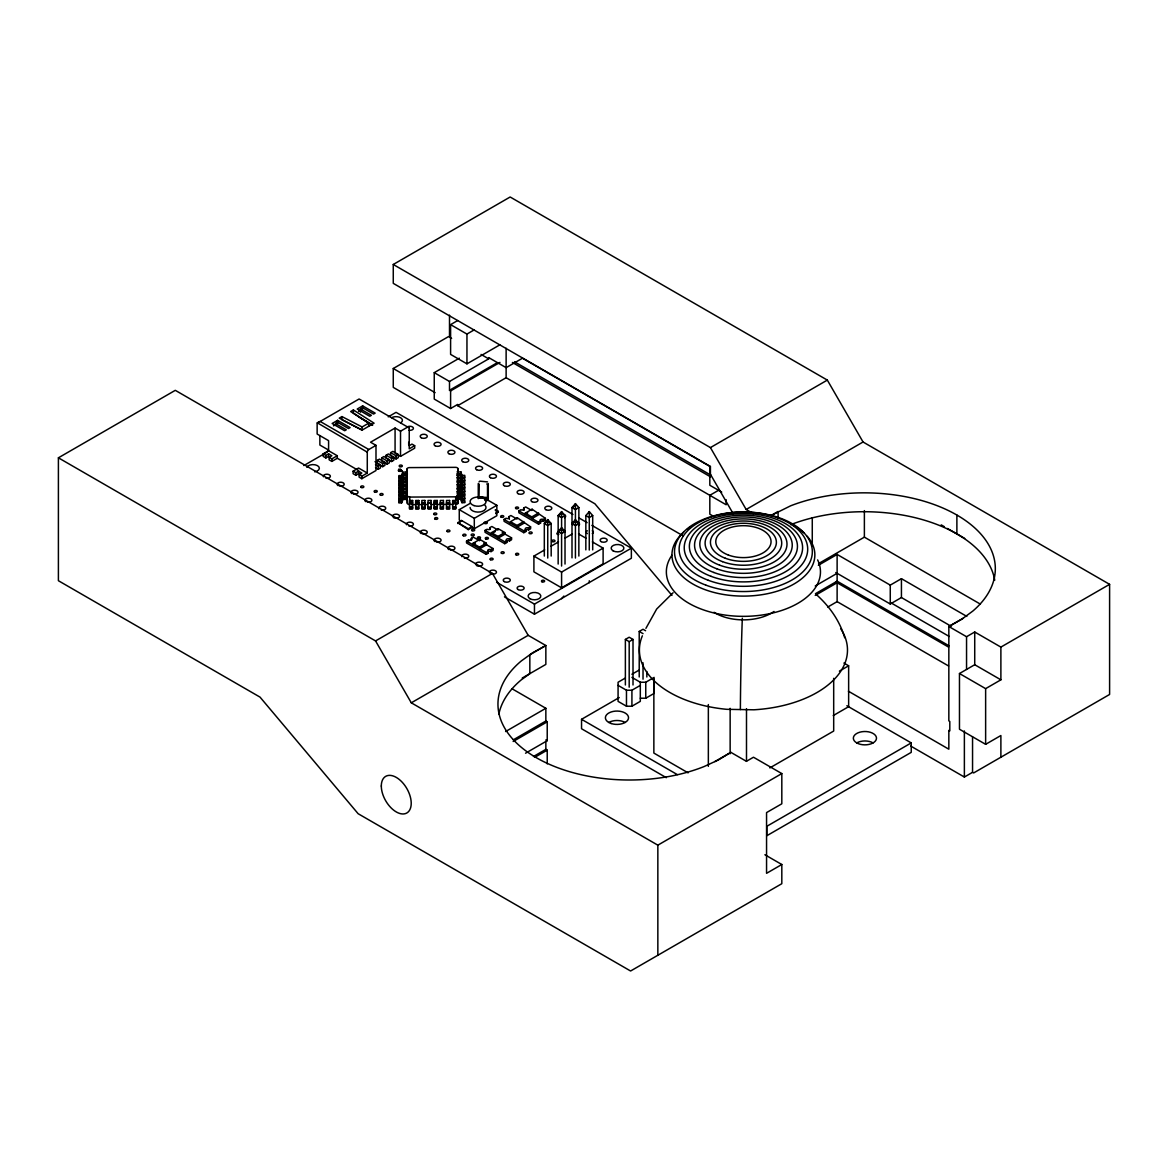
<?xml version="1.0" encoding="UTF-8"?>
<svg xmlns="http://www.w3.org/2000/svg" width="1168" height="1168" viewBox="0 0 1168 1168"><rect width="100%" height="100%" fill="white"/><g stroke="black" fill="none" stroke-linecap="round" stroke-linejoin="round"><path stroke-width="1.5" d="M472.952 543.354L479.493 547.12L479.756 548.726L486.574 544.799L486.297 543.193L479.756 539.412L472.952 543.354L472.675 544.638L475.405 543.062M479.756 539.412L479.493 540.711L473.347 537.163L471.303 538.331L471.303 540.229M491.451 532.666L497.991 536.448L498.254 538.054L505.072 534.112L504.795 532.506L498.254 528.739L491.451 532.666L491.173 533.951L495.261 531.601M498.254 528.739L497.991 530.024L491.845 526.476L489.801 527.659L489.801 529.542M510.197 522.972L510.474 521.687L517.293 517.745L530.593 526.885L530.593 528.768L528.549 529.951A1.927 1.11 0 0 0 525.834 529.951A1.927 1.11 0 0 0 525.834 531.528L523.79 532.696L504.065 521.308L504.065 519.424L506.109 518.242A1.927 1.11 0 0 0 508.825 518.242A1.927 1.11 0 0 0 508.825 516.665L510.869 515.497L517.015 519.045L517.293 517.745M540.215 521.76A1.927 1.11 0 0 1 543.354 521.41L545.398 520.227L545.398 518.329L532.082 509.204L525.279 513.132L525.001 514.431L527.732 512.854M532.082 509.204L531.82 510.489L525.673 506.941L523.629 508.124L523.629 510.007A1.927 1.11 0 0 1 524.052 510.372M398.828 477.362L401.135 477.362L402.683 472.12L406.537 472.12L406.537 474.529L403.135 474.529L401.135 480.909L398.828 480.909M401.135 477.362L403.135 472.748L403.135 474.529M401.135 480.909L403.135 476.31L401.135 484.472L398.828 484.472M401.135 484.472L403.135 479.858L401.135 488.034L398.828 488.034M401.135 488.034L403.135 483.421L401.135 491.597L398.828 491.597M401.135 491.597L403.135 486.983L401.135 495.159L398.828 495.159M401.135 495.159L403.135 490.545M398.828 498.707L401.135 498.707L403.135 492.327L406.537 492.327L406.537 489.918L402.683 489.918L402.683 491.699L406.537 491.699M401.135 498.707L402.683 493.48L406.537 493.48L406.537 495.889L403.135 495.889L401.135 502.269L398.828 502.269M401.135 502.269L402.683 497.028L406.537 497.028L406.537 499.437L403.135 499.437L401.602 502.897L398.828 502.897L398.828 500.488L401.135 500.488M479.026 481.902L479.8 481.143L487.509 481.902M645.919 628.34L656.679 609.024L673.089 592.76M479.26 484.107L479.026 496.999L486.735 497.451L487.509 496.999L487.509 484.428L486.735 483.975M551.179 556.056L551.179 523.571L547.748 519.599L544.317 523.571L544.317 556.056M565.02 564.056L565.02 515.584L561.589 511.613L558.158 515.584L558.158 564.056M578.861 556.056L578.861 507.584L575.43 503.627L571.999 507.584L571.999 557.866M558.158 531.557L561.589 527.6L565.02 531.557L561.589 533.542L558.158 531.557L560.45 530.243M571.999 523.571L575.43 519.599L578.861 523.571L575.43 525.556L571.999 523.571L574.291 522.242M585.84 549.88L585.84 515.584L589.271 511.613L592.702 515.584L592.702 549.88M561.589 598.702L563.881 596.06M498.867 714.071A131.429 75.876 0 0 1 521.22 679.893L529.834 673.659L529.834 654.781L545.85 645.524L528.184 635.334L492.443 573.43L175.288 390.331L58.4 457.812L58.4 580.715L260.026 697.121L358.123 813.702L630.589 971.002L781.815 883.694L781.815 864.51L766.558 873.314L766.558 812.592L781.815 803.788L781.815 773.581L753.477 757.229L746.396 761.317L730.861 752.353L718.32 759.988L704.056 766.573A131.429 75.876 0 0 1 536.448 757.769A131.429 75.876 0 0 1 521.22 661.015L532.608 652.781L545.85 645.524L545.85 664.402L522.213 678.053M733.387 514.051L710.421 474.281L710.421 466.47L393.266 283.357L393.266 264.479L510.153 196.998L827.324 380.096L863.05 442L1109.6 584.336L1109.6 694.464L973.63 772.953L972.55 772.325L964.374 777.041L910.733 746.075M499.86 344.837L466.952 363.847L450.6 354.4L450.6 324.631L457.681 320.543M671.965 595.388L594.906 503.788L393.266 387.382L393.266 368.504L448.512 336.603L451.622 338.399M450.6 324.631L466.952 334.077L474.033 329.975M409.238 427.941A2.161 1.241 -60 0 0 407.72 427.05L400.522 431.211L395.076 428.057L395.076 453.228L400.522 456.381L414.684 448.191L414.684 445.68L409.238 448.833L409.238 427.941L359.102 398.989L317.141 423.21L317.141 434.043L328.588 440.643L328.588 450.717L337.304 455.754L337.304 458.265L358.561 470.529M368.65 423.181L362.109 426.962L341.947 416.582L339.216 418.144L362.109 430.101L374.096 423.181L353.378 409.968L350.663 411.545L368.65 423.181L368.65 426.335M337.581 420.349L332.135 423.502L344.662 430.729L346.297 429.795L335.406 423.502L337.581 422.247L348.473 428.539L350.108 427.59L337.581 420.349L337.581 423.502M360.474 409.034L362.649 407.763L373.541 414.056L375.176 413.122L362.649 405.88L357.204 409.034L369.73 416.261L371.366 415.326L360.474 409.034L360.474 412.173M333.493 425.853L336.223 424.291M358.561 411.384L361.292 409.807M683.353 535.981L457.681 405.69L457.681 404.435L450.6 408.523L434.248 399.076L434.248 372.65L459.331 358.182M323.142 453.856L325.872 455.432L328.588 453.856L328.588 456.381L325.872 457.944L323.142 456.381L323.142 453.856L328.588 450.717M303.841 465.565L327.288 452.031M388.229 416.845L396.054 412.333L572.919 514.446M434.248 372.65L449.505 381.469L488.691 358.839L488.691 357.583L506.124 367.657L522.476 358.211L710.392 466.704M337.304 458.265L331.858 461.418L329.128 459.842L329.128 457.316L331.858 455.754L328.588 453.856M449.505 381.469L449.505 390.273L497.407 362.62M329.128 457.316L331.858 458.893L337.304 455.754M449.505 390.273L450.6 390.9L499.962 362.401M395.076 428.057L370.548 442.219L375.994 445.358L375.994 470.529L361.832 478.719L359.102 477.143L359.102 474.631L361.832 473.055L358.561 471.171L355.831 472.733L353.116 471.171L353.116 473.682L355.831 475.259L358.561 473.682L360.737 474.938M359.102 474.631L361.832 476.194L367.278 473.055L367.278 452.162A2.161 1.241 -60 0 1 368.811 449.519L375.994 445.358M457.681 405.69L506.124 377.717L726.175 504.766L726.175 499.729M353.116 471.171L358.561 468.018L367.278 473.055M377.235 460.382L379.469 459.097L384.914 462.236L384.914 465.39L382.681 466.674L377.235 463.535L377.235 460.382L382.681 463.535L384.914 462.236M381.702 457.812L383.922 456.527L389.382 459.666L389.382 462.82L387.148 464.105L381.702 460.951L381.702 457.812L387.148 460.951L389.382 459.666M386.155 458.382L386.155 455.228L388.389 453.943L393.835 457.097L393.835 460.236L391.601 461.521L387.513 459.17M390.608 455.812L390.608 452.658L392.842 451.374L398.288 454.513L398.288 457.666L396.069 458.951L391.981 456.586M409.238 445.68L411.968 444.103L414.684 445.68M375.497 464.528L378.228 466.105L380.461 464.82L380.461 467.959L378.228 469.244L375.497 467.682M386.155 455.228L391.601 458.382L393.835 457.097M390.608 452.658L396.069 455.812L398.288 454.513M478.807 498.371L481.815 496.648L496.838 505.321L496.838 515.73L474.296 528.739L472.047 527.44L468.295 529.6L457.768 522.665L461.535 520.49L461.535 521.366L459.272 520.067L459.272 509.657L469.799 503.583M457.768 523.527L460.28 522.081M459.272 509.657L474.296 518.329L496.838 505.321M457.768 522.665L468.295 528.739L472.047 526.564L472.047 527.44M495.845 512.84L498.342 511.394L495.845 513.701M488.297 553.194A1.927 1.11 0 0 1 488.297 551.617A1.927 1.11 0 0 1 491.027 551.617L493.071 550.435L493.071 548.551L491.027 549.734A1.927 1.11 0 0 0 488.297 549.734A1.927 1.11 0 0 0 488.297 551.296L488.297 553.194L486.253 554.362L466.528 542.974L466.528 541.091L468.572 539.908A1.927 1.11 0 0 0 471.303 539.908A1.927 1.11 0 0 0 471.303 538.331M506.386 541.295A1.927 1.11 0 0 1 509.525 540.93L511.569 539.747L511.569 537.864L509.525 539.047A1.927 1.11 0 0 0 506.795 539.047A1.927 1.11 0 0 0 506.795 540.623L506.795 542.507L504.751 543.689L485.027 532.301L485.027 530.403L487.071 529.235A1.927 1.11 0 0 0 489.801 529.235A1.927 1.11 0 0 0 489.801 527.659M545.398 518.329L543.354 519.512A1.927 1.11 0 0 0 540.623 519.512A1.927 1.11 0 0 0 540.623 521.089L540.623 522.972L538.579 524.155L518.855 512.767L518.855 510.883L520.899 509.701A1.927 1.11 0 0 0 523.629 509.701A1.927 1.11 0 0 0 523.629 508.124M479.493 547.12L486.297 543.193M497.991 536.448L504.795 532.506M510.474 521.687L517.015 525.454L523.833 521.527M525.279 513.132L531.82 516.913L538.623 512.986M524.096 523.133L517.293 527.06L517.015 525.454M538.901 514.592L532.082 518.519L531.82 516.913M466.528 541.091L486.253 552.479L488.297 551.296M485.027 530.403L504.751 541.806L506.795 540.623M504.065 519.424L523.79 530.812L525.834 529.63A1.927 1.11 0 0 1 525.834 528.053A1.927 1.11 0 0 1 528.549 528.053L530.593 526.885M518.855 510.883L538.579 522.271L540.623 521.089M547.748 521.585L544.317 523.571L547.748 525.556L551.179 523.571L548.902 522.242M561.589 513.599L558.158 515.584L561.589 517.555L565.02 515.584M575.43 505.613L571.999 507.584L575.43 509.569L578.861 507.584M58.4 457.812L375.556 640.925L492.443 573.43M393.266 264.479L710.421 447.592L827.324 380.096M592.702 515.584L589.271 517.555L585.84 515.584M592.351 541.894L603.111 548.113L603.111 563.837L561.589 587.811L533.907 571.838L533.907 556.099L544.668 549.894M550.829 546.332L558.523 541.894M564.67 538.346L572.364 533.907M533.907 556.099L561.589 572.086L603.111 548.113M718.743 490.18L709.823 495.32L709.823 514.197L714.422 516.855M496.561 582.233L534.462 604.119L631.362 548.186L631.362 558.246L534.462 614.193L504.459 596.863M375.556 640.925L411.297 702.815L528.184 635.334M710.421 447.592L746.162 509.482L863.05 442M625.376 684.974L625.376 639.436L629.187 637.232L633.012 639.436L633.012 684.974M639.217 676.987L639.217 631.45L643.028 629.245L645.583 630.72M625.376 639.436L629.187 641.641L633.012 639.436M505.613 731.533L545.85 708.29L545.85 721.036L513.351 739.811M818.564 563.589L864.378 537.149L980.39 604.133M513.161 741.49L547.223 721.824L547.223 740.702L525.542 753.214M818.359 565.283L837.12 554.45L837.12 581.197L949.029 645.802M625.07 678.199L618.076 682.243L618.076 701.369L626.471 706.217L631.917 706.217L640.312 701.369L640.312 682.243L631.917 677.396M631.917 674.243L638.911 670.213M666.344 777.698L581.547 728.744L581.547 719.313L619.215 697.559M618.076 685.382L626.471 690.23L631.917 690.23L640.312 685.382M640.312 682.243L645.758 682.243L654.153 677.396M815.235 585.971L837.12 573.327M533.469 756.514L545.85 749.36L547.223 750.148L547.223 763.872M815.439 593.709L837.12 581.197M534.827 757.287L547.223 750.148M815.235 595.403L837.12 582.759L837.12 601.637L948.577 665.979M640.312 698.216L645.758 698.216L654.153 693.383L654.153 679.177M827.747 607.053L837.12 601.637M835.762 553.661L890.264 585.124L901.433 578.671L966.827 616.427M835.762 572.539L890.264 604.002L901.433 597.549L951.248 626.325M839.398 671.118L848.64 665.789L848.64 706.684L833.237 715.575M714.845 761.594L730.861 752.353M963.104 618.266L948.839 626.501L948.839 720.89L949.803 721.444L949.803 730.876L948.839 730.321L948.839 749.199L848.391 691.208M778.092 518.315L778.092 511.453L770.968 515.57L790.692 505.788A131.269 75.789 0 0 1 956.884 515.044A131.269 75.789 0 0 1 972.915 610.981L961.804 619.215L948.839 626.501L966.549 636.721L974.725 632.005L1000.888 647.101L1109.6 584.336M769.843 767.902L833.689 731.051L833.689 678.331M411.297 702.815L657.847 845.165L781.815 773.581M1000.888 757.229L1000.888 735.519L985.631 744.323L959.468 729.226L959.468 673.527L974.725 664.723L1000.888 679.82L1000.888 647.101M959.468 673.527L985.631 688.638L1000.888 679.82M911.244 742.906L766.836 826.287L766.836 835.719L911.244 752.353L911.244 742.906L846.858 705.735M409.764 497.072L409.764 504.634A2.54 1.46 0 0 1 407.311 503.174L407.311 495.626A2.54 1.46 0 0 0 409.764 497.072L455.695 496.838A2.555 1.475 0 0 0 458.221 495.349L458.221 502.897A2.555 1.475 0 0 1 455.695 504.386M411.53 504.62L427.43 504.532M430.963 504.518L453.929 504.386M457.053 471.901L460.907 471.901L462.44 477.143L464.762 477.143M457.053 473.682L460.907 473.682L462.44 477.143M406.537 473.901L402.683 473.901L402.683 472.12M457.053 474.31L460.44 474.31L462.44 480.69L464.762 480.69M457.053 475.449L460.907 475.449L462.44 480.69M462.44 475.361L464.762 475.361L464.762 477.77L461.988 477.77M401.135 475.58L398.828 475.58L398.828 477.989L401.602 477.989M457.053 477.23L460.907 477.23M406.537 477.449L402.683 477.449L402.683 475.683L406.537 475.683L406.537 478.092L403.135 478.092M457.053 477.858L460.44 477.858L462.44 484.253L464.762 484.253M462.44 478.909L464.762 478.909L464.762 481.318L461.988 481.318M401.135 479.143L398.828 479.143L398.828 481.552L401.602 481.552L401.602 479.771M457.053 479.011L460.907 479.011L462.44 484.253M457.053 480.793L460.907 480.793M406.537 481.012L402.683 481.012L402.683 479.23L406.537 479.23L406.537 481.639L403.135 481.639M457.053 481.42L460.44 481.42L461.988 484.881L464.762 484.881L464.762 482.472L462.44 482.472M457.053 482.574L460.907 482.574L462.44 487.815L464.762 487.815M401.135 482.691L398.828 482.691L398.828 485.1L401.602 485.1L401.602 483.318M457.053 484.355L460.907 484.355L462.44 487.815M406.537 484.574L402.683 484.574L402.683 482.793L406.537 482.793L406.537 485.202L403.135 485.202M457.053 484.983L460.44 484.983L461.988 488.443L464.762 488.443L464.762 486.034L462.44 486.034M401.135 486.253L398.828 486.253L398.828 488.662L401.602 488.662L401.602 486.881M457.053 486.136L460.907 486.136L462.44 491.378L464.762 491.378M457.053 487.917L460.907 487.917L462.44 491.378M406.537 488.136L402.683 488.136L402.683 486.355L406.537 486.355L406.537 488.764L403.135 488.764M457.053 488.545L460.44 488.545L461.988 492.005L464.762 492.005L464.762 489.596L462.44 489.596M401.135 489.815L398.828 489.815L398.828 492.224L401.602 492.224L401.602 490.443M457.053 489.699L460.907 489.699L462.44 494.94L464.762 494.94M457.053 491.48L460.907 491.48L462.44 494.94M457.053 492.108L460.44 492.108L461.988 495.568L464.762 495.568L464.762 493.159L462.44 493.159M457.053 493.246L460.907 493.246L462.44 498.488L464.762 498.488M401.135 493.378L398.828 493.378L398.828 495.787L401.602 495.787L401.602 494.006M402.683 495.247L406.537 495.247M457.053 495.028L460.907 495.028L462.44 498.488M457.053 495.655L460.44 495.655L462.44 502.05L464.762 502.05M462.44 496.721L464.762 496.721L464.762 499.13L461.988 499.13L461.988 497.349M401.135 496.94L398.828 496.94L398.828 499.349L401.602 499.349L401.602 497.568M457.053 496.809L460.907 496.809L462.44 502.05M403.135 497.656L406.537 497.656M478.252 497.904L488.268 497.904M457.053 498.59L460.907 498.59M402.683 498.809L406.537 498.809M457.053 499.218L460.44 499.218L461.988 502.678L464.762 502.678L464.762 500.269L462.44 500.269M455.754 500.473L452.673 500.473L452.673 509.014L455.754 509.014L455.695 496.838M484.939 500.415L488.268 500.415L488.268 483.523M409.515 501.101L412.596 501.101M415.677 501.101L418.757 501.101M434.175 501.101L437.255 501.101M452.673 501.101L455.754 501.101M398.828 501.116L401.602 501.116L401.602 502.897M409.515 502.693L412.596 502.693M415.677 502.693L418.757 502.693M421.852 502.693L424.933 502.693M428.014 502.693L431.094 502.693M434.175 502.693L437.255 502.693M440.336 502.693L443.431 502.693M446.512 502.693L449.592 502.693M452.673 502.693L455.754 502.693M409.515 503.058L412.596 503.058M415.677 503.058L418.757 503.058M421.852 503.058L424.933 503.058M428.014 503.058L431.094 503.058M434.175 503.058L437.255 503.058M440.336 503.058L443.431 503.058M446.512 503.058L449.592 503.058M452.673 503.058L455.754 503.058M409.515 507.043L412.596 507.043M415.677 507.043L418.757 507.043M421.852 507.043L424.933 507.043M428.014 507.043L431.094 507.043M434.175 507.043L437.255 507.043M440.336 507.043L443.431 507.043M446.512 507.043L449.592 507.043M452.673 507.043L455.754 507.043M409.515 507.408L412.596 507.408M434.175 507.408L437.255 507.408M452.673 507.408L455.754 507.408M409.515 508.387L412.596 508.387M415.677 508.387L418.757 508.387M421.852 508.387L424.933 508.387M428.014 508.387L431.094 508.387M434.175 508.387L437.255 508.387M440.336 508.387L443.431 508.387M446.512 508.387L449.592 508.387M452.673 508.387L455.754 508.387M941.204 524.87L944.343 526.68M947.467 528.491L964.724 538.448M514.533 361.803L711.137 475.318M512.416 362.474L710.465 476.807M721.722 492.122L709.823 485.26L709.823 466.382M481.055 354.444L488.691 358.839M746.162 509.482L753.521 513.73M891.622 603.214L949.234 636.472M835.762 581.985L948.577 647.101M393.266 368.504L435.138 392.667M843.909 663.059L848.64 665.789M579.24 518.096L587.139 522.651M591.869 525.381L631.362 548.186M576.583 522.242L578.861 523.571M578.51 533.907L586.205 538.346M562.742 530.243L565.02 531.557M358.591 416.757L372.212 424.612M495.334 509.657L498.342 511.394M495.334 510.518L498.342 512.256M368.811 449.519L320.193 421.458L317.243 422.758L367.278 452.162M405.749 472.295L407.384 473.23M398.668 469.142L402.215 471.186L400.303 469.142L400.303 470.091M405.749 473.23L407.384 474.179M502.24 532.477L511.569 537.864M375.016 461.667L380.461 464.82M461.535 520.49L472.047 526.564M328.456 450.001L319.871 445.052L319.871 435.606M639.217 631.45L643.028 633.655M483.742 543.164L493.071 548.551M688.113 772.851L653.861 753.068L653.861 678.55M581.547 719.313L677.323 774.603M511.891 688.682L545.85 708.29M545.85 721.036L547.223 721.824M764.894 854.742L781.815 864.51M545.85 739.913L547.223 740.702M372.607 425.386L353.378 413.122L353.378 409.968M817.118 595.257C829.864 606.864 839.836 621.069 844.712 637.743M458.221 502.897L458.017 468.791A2.526 1.46 0 0 0 455.462 467.346L409.209 467.609A2.526 1.46 0 0 0 407.004 469.069L407.311 503.174M985.631 688.638L985.631 744.323M974.725 632.005L974.725 664.723M972.55 736.877L972.55 772.325M966.549 636.721L966.549 669.439M964.374 730.964L964.374 777.041M956.884 515.044L956.884 533.922M901.433 578.671L901.433 597.549M890.264 585.124L890.264 604.002M864.378 510.606L864.378 537.149M812.271 517.614L812.271 545.704M746.498 708.684L746.498 761.39M730.146 708.334L730.146 753.769M708.348 704.552L708.348 766.354M657.847 845.165L657.847 955.278M646.853 671.527L646.853 676.987M645.758 682.243L645.758 698.216M643.028 662.796L643.028 679.192M631.917 690.23L631.917 706.217M629.187 641.641L629.187 687.178M626.471 690.23L626.471 706.217M589.271 511.613L589.271 550.055M589.271 580.744L589.271 582.715M575.43 503.627L575.43 558.041M561.589 511.613L561.589 566.042M561.589 572.086L561.589 587.811M547.748 519.599L547.748 558.041M545.85 741.49L545.85 749.36M543.354 519.512L543.354 521.41M538.579 522.271L538.579 524.155M534.462 604.119L534.462 614.193M528.549 528.053L528.549 529.951M525.834 529.63L525.834 531.528M523.79 530.812L523.79 532.696M509.525 539.047L509.525 540.93M508.825 516.665L508.825 518.563A1.927 1.11 0 0 1 509.394 519.337M506.124 348.268L506.124 377.717M504.751 541.806L504.751 543.689M491.027 549.734L491.027 551.617M486.253 552.479L486.253 554.362M478.252 483.523L478.252 498.619M474.296 518.329L474.296 528.739M468.572 539.908L468.572 541.791M468.295 528.739L468.295 529.6M466.952 334.077L466.952 363.847M461.988 493.787L461.988 495.568M461.988 500.897L461.988 502.678M460.907 471.901L460.907 473.682M460.907 482.574L460.907 484.355M460.907 486.136L460.907 487.917M460.907 489.699L460.907 491.48M460.907 493.246L460.907 495.028M460.44 486.764L460.44 488.545M460.44 490.326L460.44 492.108M460.44 493.889L460.44 495.655M460.44 497.437L460.44 499.218M458.017 468.791L458.017 476.34M450.6 390.9L450.6 408.523M449.505 315.141L449.505 336.15M408.698 442.219L408.698 444.731M407.004 469.069L407.004 476.617A2.526 1.46 0 0 1 407.194 476.048M400.522 431.211L400.522 456.381M396.069 455.812L396.069 458.951M391.601 458.382L391.601 461.521M387.148 460.951L387.148 464.105M382.681 463.535L382.681 466.674M378.228 466.105L378.228 469.244M362.649 405.88L362.649 409.034M362.109 426.962L362.109 430.101L341.947 419.721L341.947 416.582M361.832 476.194L361.832 478.719M358.561 471.171L358.561 473.682M355.831 472.733L355.831 475.259M331.858 458.893L331.858 461.418M325.872 455.432L325.872 457.944M540.623 522.972A1.927 1.11 0 0 1 540.215 522.622M484.954 505.189A7.972 4.599 0 0 1 480.121 511.934A7.972 4.599 0 0 1 470.091 507.481M461.856 556.698A3.519 2.029 0 0 1 464.952 554.143A3.519 2.029 0 0 1 468.762 556.348A3.519 2.029 0 0 1 464.338 558.143M306.848 467.317A6.366 3.679 0 0 1 317.506 465.667A6.366 3.679 0 0 1 314.645 471.814M391.543 417.721A6.366 3.679 0 0 1 400.551 417.721A6.366 3.679 0 0 1 400.551 422.918M592.322 530.754A3.519 2.029 0 0 1 592.322 533.63M587.343 533.63A3.519 2.029 0 0 1 587.343 530.754M365.876 501.671A3.519 2.029 0 0 1 366.883 498.386A3.519 2.029 0 0 1 371.877 500.05A3.519 2.029 0 0 1 367.453 502.196M392.652 516.738A3.519 2.029 0 0 1 396.361 514.183A3.519 2.029 0 0 1 399.237 517.074A3.519 2.029 0 0 1 393.558 517.658M406.493 524.739A3.519 2.029 0 0 1 409.588 522.184A3.519 2.029 0 0 1 413.399 524.388A3.519 2.029 0 0 1 408.975 526.169M338.194 485.684A3.519 2.029 0 0 1 339.187 482.413A3.519 2.029 0 0 1 344.195 484.078A3.519 2.029 0 0 1 339.771 486.209M489.538 572.685A3.519 2.029 0 0 1 493.246 570.13A3.519 2.029 0 0 1 496.137 573.021A3.519 2.029 0 0 1 490.443 573.59M435.08 541.631A3.519 2.029 0 0 1 436.087 538.346A3.519 2.029 0 0 1 441.081 540.01A3.519 2.029 0 0 1 436.657 542.156M378.812 508.752A3.519 2.029 0 0 1 381.907 506.197A3.519 2.029 0 0 1 385.717 508.401A3.519 2.029 0 0 1 381.294 510.182M558.815 534.433A1.562 0.905 0 0 1 556.844 533.557A1.562 0.905 0 0 1 558.815 532.681M563.064 514.256A3.519 2.029 0 0 1 564.64 517.658M558.742 516.738A3.519 2.029 0 0 1 559.662 514.781M448.921 549.617A3.519 2.029 0 0 1 449.928 546.332A3.519 2.029 0 0 1 454.921 548.011A3.519 2.029 0 0 1 450.498 550.143M475.697 564.684A3.519 2.029 0 0 1 479.406 562.144A3.519 2.029 0 0 1 482.296 565.02A3.519 2.029 0 0 1 476.602 565.604M352.035 493.684A3.519 2.029 0 0 1 353.028 490.399A3.519 2.029 0 0 1 358.036 492.064A3.519 2.029 0 0 1 353.612 494.21M323.434 476.778A3.519 2.029 0 0 1 326.529 474.237A3.519 2.029 0 0 1 330.354 476.442A3.519 2.029 0 0 1 325.93 478.223M407.398 426.875A3.519 2.029 0 0 1 413.297 427.78A3.519 2.029 0 0 1 408.975 430.277M578.481 522.768A3.519 2.029 0 0 1 578.481 525.644M572.583 524.739A3.519 2.029 0 0 1 572.583 523.687M421.239 533.63A3.519 2.029 0 0 1 422.247 530.36A3.519 2.029 0 0 1 427.24 532.024A3.519 2.029 0 0 1 422.816 534.156M457.272 475.318A2.526 1.46 0 0 1 457.929 475.975M506.795 542.507A1.927 1.11 0 0 1 506.386 542.142M856.743 742.906A11.563 6.672 0 0 0 876.088 739.913A11.563 6.672 0 0 0 861.926 731.737A11.563 6.672 0 0 0 856.743 742.906A11.563 6.672 0 0 1 873.095 742.906M608.791 722.452A11.563 6.672 0 0 1 625.143 722.452M840.712 628.72A104.04 60.064 0 0 1 753.929 709.794L726.788 709.326A104.04 60.064 0 0 1 642.371 635.801M740.366 709.56A88.418 2.161 -89 0 1 742.322 618.281M807.161 536.243A71.452 41.245 0 0 1 739.461 596.045A71.452 41.245 0 0 1 683.601 532.287M687.222 529.381A71.452 41.245 0 0 1 691.31 526.637M793.802 525.615A71.452 41.245 0 0 1 803.701 532.725M817.644 559.925A77.073 44.501 0 0 1 739.154 616.281A77.073 44.501 0 0 1 671.907 555.267M773.99 611.477A39.435 22.776 0 0 1 714.028 612.28M790.692 524.666A131.269 75.789 0 0 1 994.727 580.233M412.596 500.473L409.515 500.473L409.515 509.014L412.596 509.014L412.596 500.473M418.757 500.473L415.677 500.473L415.677 509.014L418.757 509.014L418.757 500.473M424.933 500.473L421.852 500.473L421.852 509.014L424.933 509.014L424.933 500.473M431.094 500.473L428.014 500.473L428.014 509.014L431.094 509.014L431.094 500.473M437.255 500.473L434.175 500.473L434.175 509.014L437.255 509.014L437.255 500.473M443.431 500.473L440.336 500.473L440.336 509.014L443.431 509.014L443.431 500.473M449.592 500.473L446.512 500.473L446.512 509.014L449.592 509.014L449.592 500.473M381.308 786.02A21.155 12.22 60 0 0 403.748 813.935A21.155 12.22 60 0 0 403.748 784.02A21.155 12.22 60 0 0 381.308 786.02M474.077 505.613A7.972 4.599 0 0 0 486.034 501.627A7.972 4.599 0 0 0 474.077 497.641A7.972 4.599 0 0 0 474.077 505.613M501.525 553.296A1.562 0.905 0 0 0 504.138 552.887A1.562 0.905 0 0 0 502.225 551.778A1.562 0.905 0 0 0 501.525 553.296M504.284 581.591A3.519 2.029 0 0 0 510.182 580.671A3.519 2.029 0 0 0 505.875 578.189A3.519 2.029 0 0 0 504.284 581.591M374.592 492.005A1.562 0.905 0 0 0 377.206 491.597A1.562 0.905 0 0 0 375.293 490.487A1.562 0.905 0 0 0 374.592 492.005M541.937 581.752A1.562 0.905 0 0 0 544.565 581.343A1.562 0.905 0 0 0 542.638 580.233A1.562 0.905 0 0 0 541.937 581.752M613.01 550.785A6.366 3.679 0 0 0 623.668 549.135A6.366 3.679 0 0 0 615.872 544.624A6.366 3.679 0 0 0 613.01 550.785M472.047 530.681A1.562 0.905 0 0 0 474.661 530.272A1.562 0.905 0 0 0 472.748 529.162A1.562 0.905 0 0 0 472.047 530.681M462.762 461.71A3.519 2.029 0 0 0 468.66 460.805A3.519 2.029 0 0 0 464.338 458.309A3.519 2.029 0 0 0 462.762 461.71M529.965 598.731A6.366 3.679 0 0 0 540.609 597.082A6.366 3.679 0 0 0 532.812 592.585A6.366 3.679 0 0 0 529.965 598.731M477.858 538.346A1.562 0.905 0 0 0 480.471 537.952A1.562 0.905 0 0 0 478.559 536.842A1.562 0.905 0 0 0 477.858 538.346M501.101 517.088A1.562 0.905 0 0 0 503.729 516.694A1.562 0.905 0 0 0 501.817 515.584A1.562 0.905 0 0 0 501.101 517.088M518.139 589.577A3.519 2.029 0 0 0 524.023 588.657A3.519 2.029 0 0 0 519.716 586.175A3.519 2.029 0 0 0 518.139 589.577M380.403 495.042A1.562 0.905 0 0 0 383.031 494.633A1.562 0.905 0 0 0 381.104 493.524A1.562 0.905 0 0 0 380.403 495.042M518.139 493.684A3.519 2.029 0 0 0 524.023 492.765A3.519 2.029 0 0 0 519.716 490.283A3.519 2.029 0 0 0 518.139 493.684M398.741 471.098A1.562 0.905 0 0 0 401.369 470.704A1.562 0.905 0 0 0 399.441 469.594A1.562 0.905 0 0 0 398.741 471.098M399.646 466.587A1.562 0.905 0 0 0 402.274 466.193A1.562 0.905 0 0 0 400.347 465.083A1.562 0.905 0 0 0 399.646 466.587M485.742 538.915A1.562 0.905 0 0 0 488.355 538.506A1.562 0.905 0 0 0 486.443 537.397A1.562 0.905 0 0 0 485.742 538.915M531.98 501.671A3.519 2.029 0 0 0 537.864 500.765A3.519 2.029 0 0 0 533.557 498.269A3.519 2.029 0 0 0 531.98 501.671M504.284 485.684A3.519 2.029 0 0 0 510.182 484.778A3.519 2.029 0 0 0 505.875 482.282A3.519 2.029 0 0 0 504.284 485.684M529.484 533.469A1.562 0.905 0 0 0 532.097 533.075A1.562 0.905 0 0 0 530.184 531.966A1.562 0.905 0 0 0 529.484 533.469M435.08 445.738A3.519 2.029 0 0 0 440.978 444.818A3.519 2.029 0 0 0 436.657 442.336A3.519 2.029 0 0 0 435.08 445.738M490.443 477.697A3.519 2.029 0 0 0 496.342 476.778A3.519 2.029 0 0 0 492.035 474.296A3.519 2.029 0 0 0 490.443 477.697M490.443 559.691A1.562 0.905 0 0 0 493.071 559.282A1.562 0.905 0 0 0 491.144 558.173A1.562 0.905 0 0 0 490.443 559.691M448.921 453.724A3.519 2.029 0 0 0 454.819 452.804A3.519 2.029 0 0 0 450.498 450.322A3.519 2.029 0 0 0 448.921 453.724M361.175 487.45A1.562 0.905 0 0 0 363.788 487.041A1.562 0.905 0 0 0 361.876 485.932A1.562 0.905 0 0 0 361.175 487.45M434.116 514.533A1.562 0.905 0 0 0 436.73 514.139A1.562 0.905 0 0 0 434.817 513.029A1.562 0.905 0 0 0 434.116 514.533M463.316 535.718A1.562 0.905 0 0 0 465.944 535.309A1.562 0.905 0 0 0 464.017 534.199A1.562 0.905 0 0 0 463.316 535.718M601.184 541.631A3.519 2.029 0 0 0 607.068 540.711A3.519 2.029 0 0 0 602.761 538.229A3.519 2.029 0 0 0 601.184 541.631M484.632 523.41A1.562 0.905 0 0 0 487.246 523.001A1.562 0.905 0 0 0 485.333 521.892A1.562 0.905 0 0 0 484.632 523.41M552.318 541.543A1.562 0.905 0 0 0 554.946 541.134A1.562 0.905 0 0 0 553.019 540.039A1.562 0.905 0 0 0 552.318 541.543M447.256 531.557A1.562 0.905 0 0 0 449.884 531.148A1.562 0.905 0 0 0 447.957 530.038A1.562 0.905 0 0 0 447.256 531.557M516.052 554.815A1.562 0.905 0 0 0 518.68 554.406A1.562 0.905 0 0 0 516.752 553.296A1.562 0.905 0 0 0 516.052 554.815M471.624 535.557A1.562 0.905 0 0 0 474.237 535.148A1.562 0.905 0 0 0 472.325 534.039A1.562 0.905 0 0 0 471.624 535.557M435.08 519.088A1.562 0.905 0 0 0 437.693 518.694A1.562 0.905 0 0 0 435.781 517.585A1.562 0.905 0 0 0 435.08 519.088M421.239 437.737A3.519 2.029 0 0 0 427.138 436.832A3.519 2.029 0 0 0 422.816 434.335A3.519 2.029 0 0 0 421.239 437.737M476.602 469.711A3.519 2.029 0 0 0 482.501 468.791A3.519 2.029 0 0 0 478.179 466.309A3.519 2.029 0 0 0 476.602 469.711M545.821 509.657A3.519 2.029 0 0 0 551.705 508.752A3.519 2.029 0 0 0 547.398 506.255A3.519 2.029 0 0 0 545.821 509.657M515.92 508.547A1.562 0.905 0 0 0 518.534 508.138A1.562 0.905 0 0 0 516.621 507.029A1.562 0.905 0 0 0 515.92 508.547M611.185 723.518A11.563 6.672 0 0 0 628.53 717.736A11.563 6.672 0 0 0 611.185 711.954A11.563 6.672 0 0 0 611.185 723.518M719.561 565.137A43.596 25.17 0 0 0 786.925 545.456A43.596 25.17 0 0 0 723.737 521.614A43.596 25.17 0 0 0 719.561 565.137M722.452 561.633A38.31 22.119 0 0 0 781.655 544.346A38.31 22.119 0 0 0 726.116 523.381A38.31 22.119 0 0 0 722.452 561.633M708.231 580.262A64.284 37.113 0 0 0 807.599 551.238A64.284 37.113 0 0 0 714.393 516.081A64.284 37.113 0 0 0 708.231 580.262M711.02 576.32A59.188 34.179 0 0 0 802.504 549.602A59.188 34.179 0 0 0 716.685 517.22A59.188 34.179 0 0 0 711.02 576.32M705.706 585.066A68.927 39.8 0 0 0 812.227 553.953A68.927 39.8 0 0 0 712.29 516.256A68.927 39.8 0 0 0 705.706 585.066M725.357 558.26A32.996 19.053 0 0 0 776.34 543.368A32.996 19.053 0 0 0 728.511 525.323A32.996 19.053 0 0 0 725.357 558.26M716.685 568.743A48.837 28.193 0 0 0 792.167 546.697A48.837 28.193 0 0 0 721.357 519.979A48.837 28.193 0 0 0 716.685 568.743M728.277 555.004A27.638 15.958 0 0 0 771.011 542.521A27.638 15.958 0 0 0 730.934 527.41A27.638 15.958 0 0 0 728.277 555.004M713.838 572.481A54.035 31.2 0 0 0 797.364 548.084A54.035 31.2 0 0 0 719.021 518.519A54.035 31.2 0 0 0 713.838 572.481"/></g></svg>
